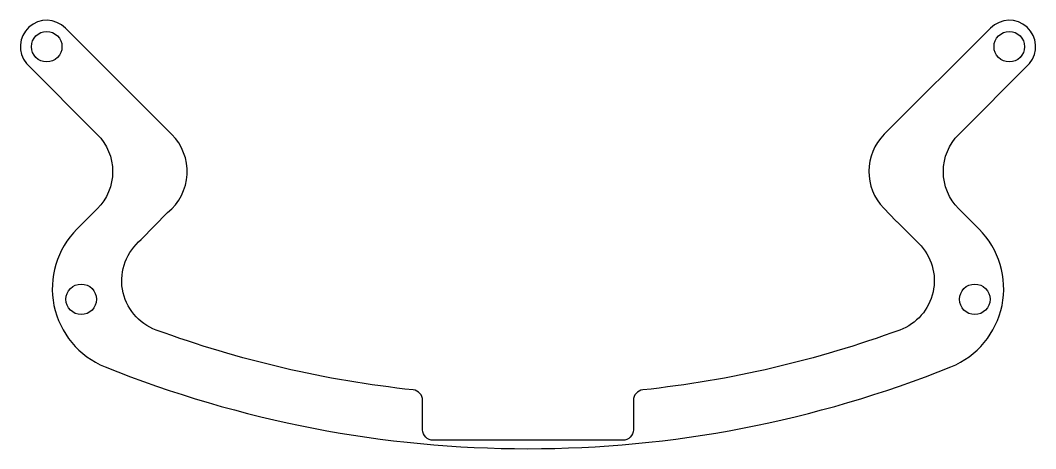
# Model space of a CAD drawing. Header units: millimetres. Extents: x -48.2 to 48.2, y -107.5 to -66.8.
import ezdxf

# ---------------------------------------------------------------- set-up
doc = ezdxf.new("R2010")
doc.units = ezdxf.units.MM
doc.layers.get('0').update_dxf_attribs({"linetype": 'CONTINUOUS'})

msp = doc.modelspace()

# ---------------------------------------------------------------- linework, layer by layer
msp.add_lwpolyline([(-10, -102.914, 0.383359), (-10.894, -101.919, -0.061303), (-35.281, -96.237, -0.582928), (-36.7, -87.652), (-34.205, -85.077, 0.445389), (-33.814, -77.654), (-43.909, -67.559, 0.954392), (-47.609, -70.93), (-40.885, -77.654, -0.414214), (-40.885, -84.725), (-42.807, -86.648, 0.53775), (-40.137, -99.726, 0.193688), (40.137, -99.726, 0.53775), (42.807, -86.648), (40.885, -84.725, -0.414214), (40.885, -77.654), (47.609, -70.93, 0.954391), (43.909, -67.559), (33.815, -77.652, 0.409702), (33.759, -84.669), (34.923, -85.87, -0.039694), (35.164, -86.076), (37.095, -88.007, -0.547863), (35.281, -96.237, -0.061303), (10.894, -101.919, 0.383359), (10, -102.914), (10, -105.7, -0.414214), (9, -106.7), (-9, -106.7, -0.414214), (-10, -105.7)], format="xyb", close=True)
for centre in [(-45.68, -69.331), (45.68, -69.331), (-42.405, -93.317), (42.405, -93.317)]:
    msp.add_circle(centre, 1.45)

doc.saveas('drawing.dxf')
